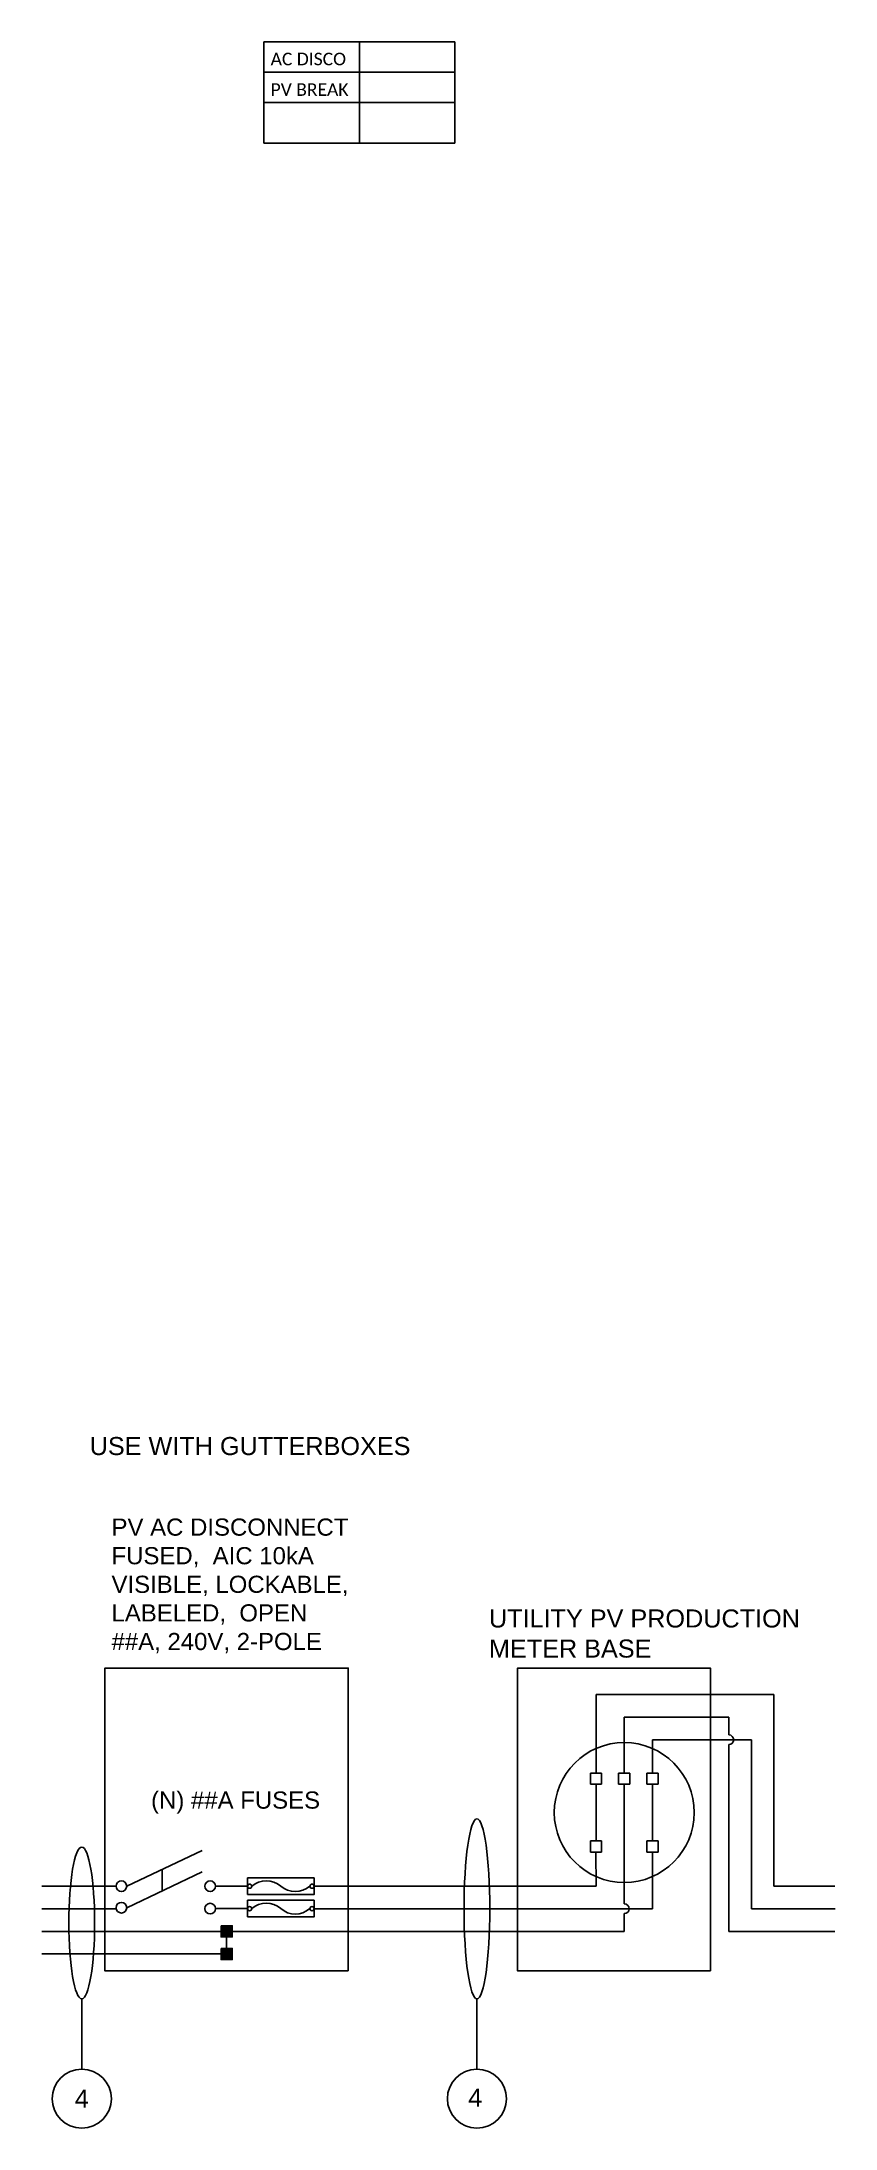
# Model space of a CAD drawing. Header units: inches. Extents: x 283.3 to 318.5, y 6.7 to 99.1.
import ezdxf

# ---------------------------------------------------------------- set-up
doc = ezdxf.new("R2010")
doc.units = ezdxf.units.IN
doc.header["$MEASUREMENT"] = 0
for name, color, linetype in [('Ground', 3, 'Continuous'), ('Negative', 7, 'Continuous'), ('Positive', 1, 'Continuous')]:
    doc.layers.add(name, color=color, linetype=linetype)
doc.layers.add('Hidden', color=1, linetype='Continuous', lineweight=25, plot=False)
doc.layers.add('wirecallout', color=4, linetype='Continuous', lineweight=25)
doc.styles.get("Standard").update_dxf_attribs({"font": 'arial.ttf'})

# ---------------------------------------------------------------- blocks, each defined once
blk = doc.blocks.new('*T20')
at = {"color": 0, "linetype": 'ByBlock', "lineweight": -2, "transparency": 16777216}
for p, q in [((0, 0), (8.467, 0)), ((0, 0), (0, -4.497)), ((4.233, 0), (4.233, -4.497)), ((8.467, 0), (8.467, -4.497)), ((0, -1.348), (8.467, -1.348)), ((0, -2.697), (8.467, -2.697)), ((0, -4.497), (8.467, -4.497))]:
    blk.add_line(p, q, dxfattribs=at)
at = {"color": 0, "transparency": 16777216, "char_height": 0.55556, "width": 3.63333}
for s, insert, attachment_point in [('{\\fCalibri|b0|i0|c0;AC DISCO', (0.3, -1.048), 7), ('{\\fCalibri|b0|i0|c0;PV BREAK', (0.3, -2.397), 7), ('{\\fCalibri|b0|i0|c0;', (8.167, -1.048), 9), ('{\\fCalibri|b0|i0|c0;', (4.533, -2.397), 7)]:
    blk.add_mtext(s, dxfattribs=dict(at, insert=insert, attachment_point=attachment_point))
blk = doc.blocks.new('*U19')
h = blk.add_hatch(color=256)
h.dxf.hatch_style = 1
h.paths.add_polyline_path([(8.443, 1.248), (7.947, 1.248), (7.947, 1), (8.443, 1)])
h.paths.add_polyline_path([(8.443, 1), (7.947, 1), (7.947, 0.752), (8.443, 0.752)])
h = blk.add_hatch(color=256)
h.dxf.hatch_style = 1
h.paths.add_polyline_path([(8.443, 0.248), (7.947, 0.248), (7.947, 0), (8.443, 0)])
h.paths.add_polyline_path([(8.443, 0), (7.947, 0), (7.947, -0.248), (8.443, -0.248)])
for p, q in [((24.567, 11.488), (24.567, 8.016)), ((32.453, 11.488), (24.567, 11.488)), ((32.453, 11.488), (32.453, 3)), ((25.821, 10.488), (25.821, 8.016)), ((30.453, 10.488), (25.821, 10.488)), ((30.453, 10.488), (30.453, 9.703)), ((31.453, 9.488), (27.067, 9.488)), ((27.067, 8.016), (27.067, 9.488)), ((30.453, 9.273), (30.453, 1)), ((31.453, 9.488), (31.453, 2)), ((24.317, 8.016), (24.317, 7.516)), ((24.817, 8.016), (24.317, 8.016)), ((24.817, 7.516), (24.317, 7.516)), ((24.567, 7.516), (24.567, 7.004)), ((24.567, 7.516), (24.567, 5.016)), ((24.817, 8.016), (24.817, 7.516)), ((25.57, 8.016), (25.57, 7.516)), ((26.07, 8.016), (25.57, 8.016)), ((26.07, 7.516), (25.57, 7.516)), ((25.821, 7.516), (25.821, 4.222)), ((26.07, 8.016), (26.07, 7.516)), ((26.817, 8.016), (26.817, 7.516)), ((27.317, 8.016), (26.817, 8.016)), ((27.317, 7.516), (26.817, 7.516)), ((27.067, 5.016), (27.067, 7.516)), ((27.317, 8.016), (27.317, 7.516)), ((24.317, 5.016), (24.317, 4.516)), ((24.817, 5.016), (24.317, 5.016)), ((24.817, 5.016), (24.817, 4.516)), ((26.817, 5.016), (26.817, 4.516)), ((27.317, 5.016), (26.817, 5.016)), ((27.317, 5.016), (27.317, 4.516)), ((3.767, 3), (7.111, 4.582)), ((5.333, 3.74), (5.333, 2.79)), ((24.817, 4.516), (24.317, 4.516)), ((24.561, 4.516), (24.571, 3)), ((25.821, 4.222), (25.821, 2.215)), ((27.317, 4.516), (26.817, 4.516)), ((27.067, 4.516), (27.067, 2)), ((3.767, 2.05), (7.111, 3.632)), ((7.702, 3), (9.122, 3)), ((12.068, 3), (24.571, 3)), ((7.702, 2.008), (9.122, 2.008)), ((27.067, 2), (12.068, 2)), ((7.96, 1), (0, 1)), ((25.821, 1), (8.431, 1)), ((25.821, 1.785), (25.821, 1)), ((8.195, 0.236), (8.195, 0.756)), ((1.775, -1.99), (1.775, -5.101)), ((19.289, -1.99), (19.289, -5.101))]:
    blk.add_line(p, q)
for points in [[(13.588, -0.753), (2.802, -0.753), (2.802, 12.663), (13.588, 12.663)], [(29.634, -0.753), (21.09, -0.753), (21.09, 12.663), (29.634, 12.663)], [(9.122, 2.631), (12.068, 2.631), (12.068, 3.369), (9.122, 3.369)], [(9.122, 1.64), (12.068, 1.64), (12.068, 2.377), (9.122, 2.377)], [(7.947, 1.248), (8.443, 1.248), (8.443, 0.752), (7.947, 0.752)], [(7.947, 0.248), (8.443, 0.248), (8.443, -0.248), (7.947, -0.248)]]:
    blk.add_lwpolyline(points, close=True)
for points in [[(32.453, 3), (35.153, 3)], [(31.453, 2), (35.171, 2)], [(30.453, 1), (35.153, 1)]]:
    blk.add_lwpolyline(points)
for centre, radius in [((25.817, 6.266), 3.1), ((3.532, 3), 0.236), ((7.466, 3), 0.236), ((9.214, 3), 0.0922), ((11.976, 3), 0.0922), ((3.532, 2.05), 0.236), ((7.466, 2.008), 0.236), ((9.214, 2.008), 0.0922), ((11.976, 2.008), 0.0922), ((8.195, 0.992), 0.236), ((8.195, 0), 0.236), ((1.775, -6.412), 1.311), ((19.289, -6.412), 1.311)]:
    blk.add_circle(centre, radius)
for centre, radius, start, end in [((30.453, 9.488), 0.215, 270, 90), ((9.951, 2.255), 0.985, 49.13082, 130.86918), ((11.239, 3.745), 0.985, 229.13082, 310.86918), ((9.951, 1.264), 0.985, 49.13082, 130.86918), ((11.239, 2.753), 0.985, 229.13082, 310.86918), ((25.821, 2), 0.215, 270, 90)]:
    blk.add_arc(centre, radius, start, end)
at = {"layer": 'Ground'}
blk.add_lwpolyline([(0, 0), (7.959, 0)], dxfattribs=at)
at = {"layer": 'Negative'}
blk.add_line((3.296, 3), (0, 3), dxfattribs=at)
at = {"layer": 'Positive', "color": 7}
blk.add_line((3.301, 2), (0, 2), dxfattribs=at)
at = {"layer": 'wirecallout', "color": 7, "extrusion": (0, 0, -1)}
for centre, major_axis, ratio in [((19.289, 2), (0, 3.99), 0.14309), ((1.775, 1.374), (0, 3.364), 0.169711)]:
    blk.add_ellipse(centre, major_axis=major_axis, ratio=ratio, dxfattribs=at)
blk.add_blockref('*T20', (9.846, 84.719))
blk.add_text('(N) ##A FUSES', height=0.76).set_placement((4.847, 6.437))
for s, width, gutter_width, heights, insert, char_height, attachment_point in [('PV AC DISCONNECT\\PFUSED,  AIC 10kA\\PVISIBLE, LOCKABLE, LABELED,  OPEN\\P##A, 240V, 2-POLE', 12.26664, 0.95, [6.355], (3.094, 13.322), 0.76, 7), ('\\A1;\\pxql;UTILITY PV PRODUCTION\\PMETER BASE', 14.51791, 1, [5.98], (19.82, 13.118), 0.8, 7), ('4', 15.64005, 1, [0], (1.775, -6.412), 0.8, 5), ('4', 15.64005, 1, [0], (19.525, -5.963), 0.8, 3)]:
    blk.add_mtext_dynamic_manual_height_columns(s, width=width, gutter_width=gutter_width, heights=heights, dxfattribs=dict(insert=insert, char_height=char_height, attachment_point=attachment_point))
at = {"layer": 'Hidden', "insert": (2.126, 22.902), "char_height": 0.8, "attachment_point": 1}
blk.add_mtext_dynamic_manual_height_columns('{\\C1;USE WITH GUTTERBOXES}', width=15.8617, gutter_width=1, heights=[8.066], dxfattribs=at)

msp = doc.modelspace()

# ---------------------------------------------------------------- block references
at = {"ltscale": 15}
msp.add_blockref('*U19', (283.342, 14.406), dxfattribs=at)

doc.saveas('drawing.dxf')
